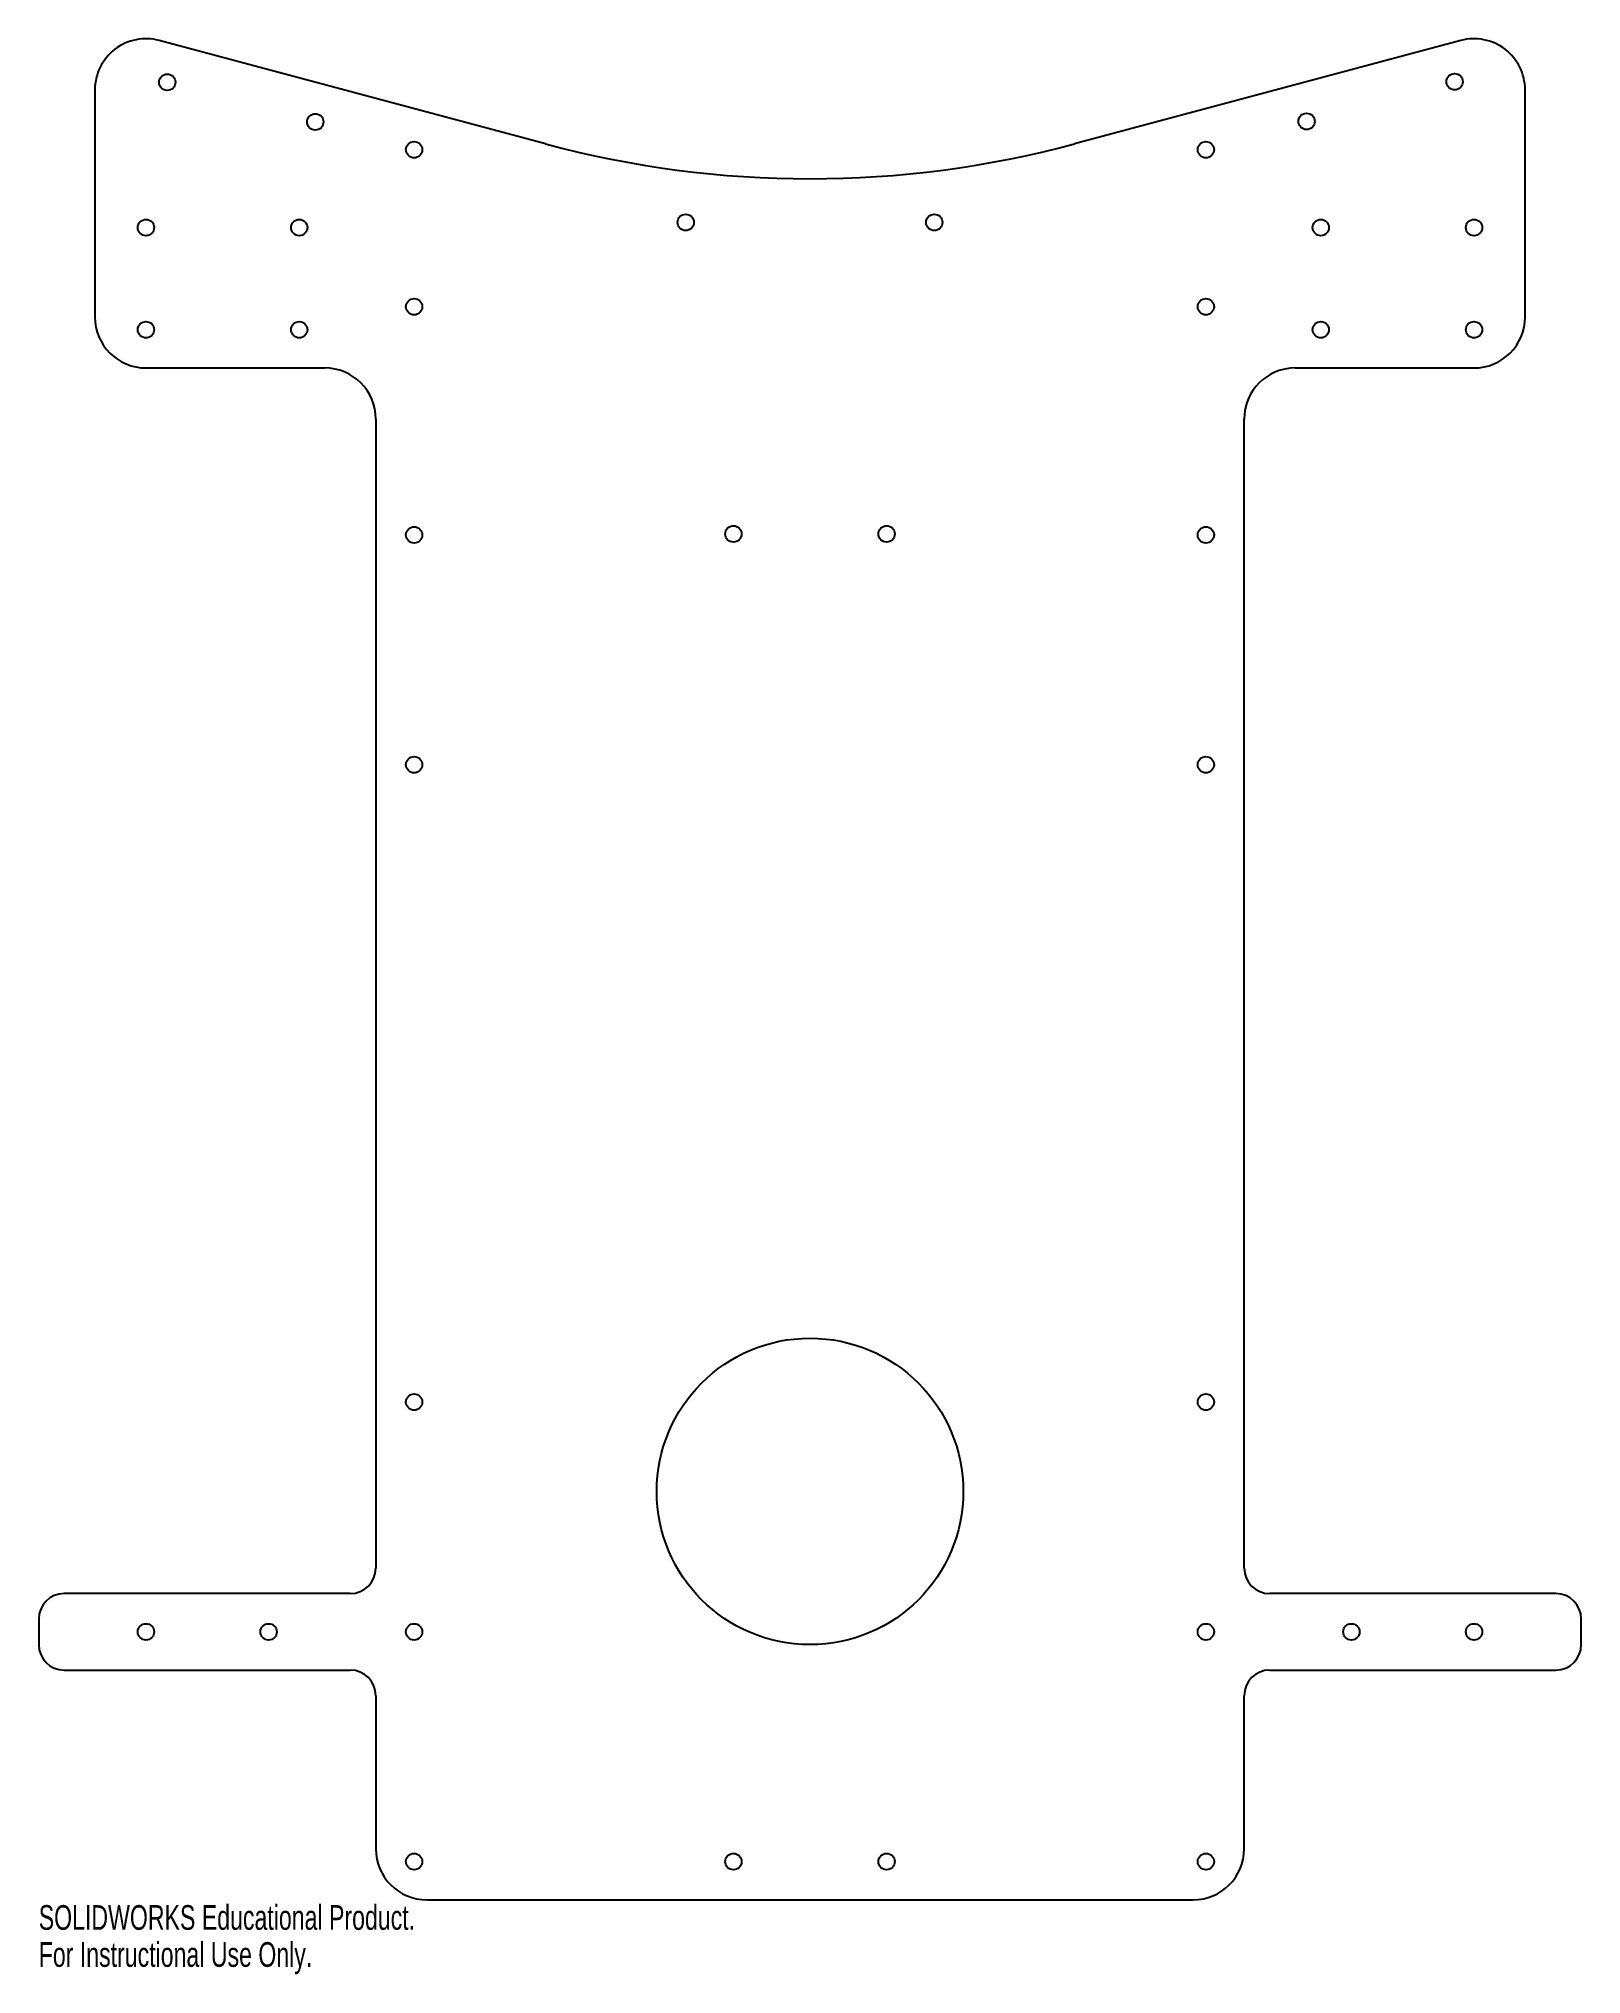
# Model space of a CAD drawing. Header units: millimetres. Extents: x -66 to 236, y -15 to 364.
import ezdxf

# ---------------------------------------------------------------- set-up
doc = ezdxf.new("R2010")
doc.units = ezdxf.units.MM
doc.styles.add('SLDTEXTSTYLE0', font='TXT', dxfattribs={"width": 0.7})

msp = doc.modelspace()

# ---------------------------------------------------------------- linework, layer by layer
at = {"color": 7, "linetype": 'Continuous', "lineweight": 25}
for p, q in [((33.24, 343.87), (-42.41, 364.14)), ((212.41, 364.14), (136.76, 343.87)), ((-55, 354.48), (-55, 310)), ((225, 310), (225, 354.48)), ((-45, 300), (-10, 300)), ((180, 300), (215, 300)), ((0, 290), (0, 65)), ((170, 65), (170, 290)), ((-5, 60), (-61, 60)), ((231, 60), (175, 60)), ((-66, 55), (-66, 50)), ((236, 50), (236, 55)), ((-61, 45), (-5, 45)), ((175, 45), (231, 45)), ((0, 40), (0, 10)), ((170, 10), (170, 40)), ((10, 0), (160, 0))]:
    msp.add_line(p, q, dxfattribs=at)
for centre, radius in [((-40.84, 355.95), 1.6), ((211.21, 356.05), 1.6), ((-11.86, 348.19), 1.6), ((182.23, 348.29), 1.6), ((7.5, 342.75), 1.6), ((162.5, 342.75), 1.6), ((60.66, 328.51), 1.6), ((109.34, 328.51), 1.6), ((-45, 327.5), 1.6), ((-15, 327.5), 1.6), ((185, 327.5), 1.6), ((215, 327.5), 1.6), ((7.5, 312), 1.6), ((162.5, 312), 1.6), ((-45, 307.5), 1.6), ((-15, 307.5), 1.6), ((185, 307.5), 1.6), ((215, 307.5), 1.6), ((7.5, 267.3), 1.6), ((70, 267.5), 1.6), ((100, 267.5), 1.6), ((162.5, 267.3), 1.6), ((7.5, 222.3), 1.6), ((162.5, 222.3), 1.6), ((85, 80), 30), ((7.5, 97.5), 1.6), ((162.5, 97.5), 1.6), ((-45, 52.5), 1.6), ((-21, 52.5), 1.6), ((7.5, 52.5), 1.6), ((162.5, 52.5), 1.6), ((191, 52.5), 1.6), ((215, 52.5), 1.6), ((7.5, 7.5), 1.6), ((70, 7.5), 1.6), ((100, 7.5), 1.6), ((162.5, 7.5), 1.6)]:
    msp.add_circle(centre, radius, dxfattribs=at)
for centre, radius, start, end in [((-45, 354.48), 10, 75, 180), ((215, 354.48), 10, 0, 105), ((85, 537.06), 200, 255, 285), ((-45, 310), 10, 180, 270), ((215, 310), 10, 270, 0), ((-10, 290), 10, 0, 90), ((180, 290), 10, 90, 180), ((-5, 65), 5, 270, 0), ((175, 65), 5, 180, 270), ((-61, 55), 5, 90, 180), ((231, 55), 5, 0, 90), ((-61, 50), 5, 180, 270), ((231, 50), 5, 270, 0), ((-5, 40), 5, 0, 90), ((175, 40), 5, 90, 180), ((10, 10), 10, 180, 270), ((160, 10), 10, 270, 0)]:
    msp.add_arc(centre, radius, start, end, dxfattribs=at)

# ---------------------------------------------------------------- texts
at = {"color": 7, "linetype": 'Continuous', "char_height": 4.8336, "attachment_point": 1, "style": 'SLDTEXTSTYLE0'}
for s, insert in [('SOLIDWORKS Educational Product.', (-66, -1.02)), ('For Instructional Use Only.', (-66, -8.27))]:
    msp.add_mtext(s, dxfattribs=dict(at, insert=insert))

doc.saveas('drawing.dxf')
